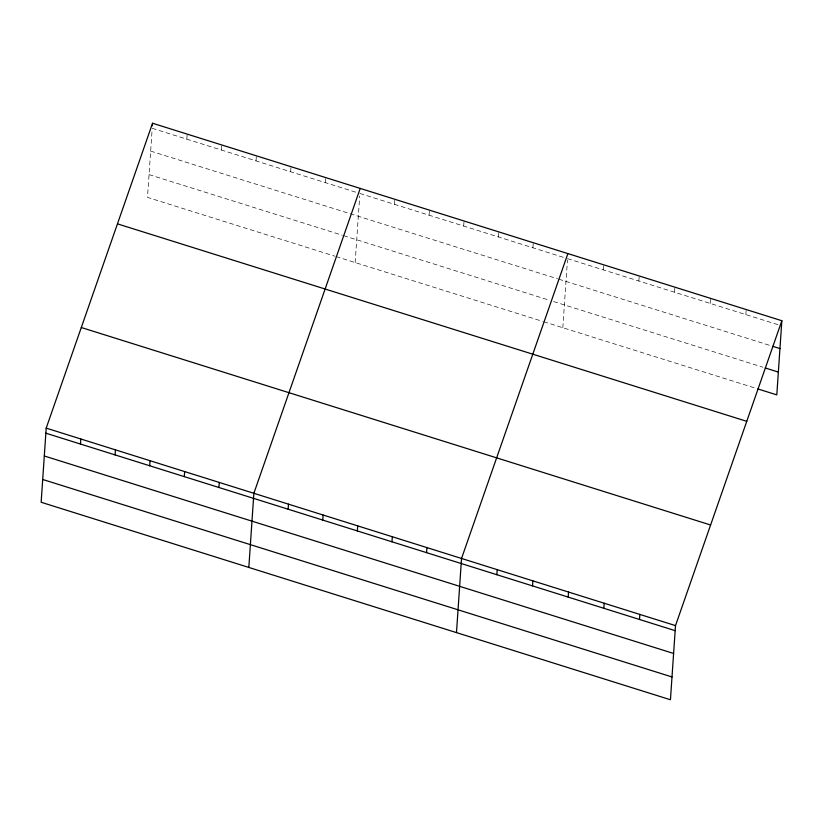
<?xml version="1.0" encoding="UTF-8"?>
<svg xmlns="http://www.w3.org/2000/svg" width="823" height="823" viewBox="0 0 823 823"><rect width="100%" height="100%" fill="white"/><g stroke="black" fill="none" stroke-linecap="round" stroke-linejoin="round"><path stroke-width="0.62" stroke-dasharray="4.12 3.09" d="M186.821 139.169L187.16 134.108M221.428 150.023L221.768 144.971M256.035 160.886L256.385 155.825M290.653 171.75L290.992 166.688M325.26 182.613L325.61 177.552M355.166 262.558L359.702 196.008M394.484 204.341L394.834 199.279M429.092 215.194L429.441 210.143M463.709 226.058L464.049 220.996M498.316 236.921L498.666 231.86M532.934 247.785L533.273 242.723M562.829 327.729L567.459 259.914M603.208 269.831L603.547 264.78M638.864 281.024L639.204 275.962M674.521 292.216L674.87 287.155M710.187 303.409L710.527 298.348M745.844 314.602L746.194 309.541M151.946 132.102L147.492 197.386L334.879 256.19M152.204 128.306L357.491 192.726M359.877 193.477L565.154 257.897M567.541 258.648L779.124 325.044M150.65 151.103L557.634 278.822M558.827 279.192L770.441 345.598M149.045 174.589L342.399 235.265M343.592 235.645L548.869 300.066M553.642 301.557L762.9 367.223M336.072 256.57L542.542 321.361M543.736 321.742L756.584 388.528"/><path stroke-width="1.23" d="M46.201 428.125L41.15 502.267L670.447 699.756L675.508 625.614L781.85 320.733L152.553 123.244L46.201 428.125L675.508 625.614M80.469 444.05L80.819 438.988M115.086 454.913L115.426 449.852M152.378 125.775L152.553 123.244M149.693 465.767L150.043 460.715M184.311 476.63L184.65 471.569M218.918 487.494L219.257 482.432M248.824 567.438L253.875 493.296L360.217 188.416M288.143 509.221L288.482 504.16M322.75 520.074L323.1 515.023M357.367 530.938L357.707 525.876M391.974 541.801L392.324 536.74M426.592 552.665L426.931 547.604M456.487 632.609L461.538 558.467L567.891 253.587M496.855 574.711L497.205 569.66M532.522 585.904L532.862 580.843M568.179 597.097L568.528 592.035M603.835 608.29L604.185 603.228M639.502 619.482L639.841 614.421M781.85 320.733L776.799 394.875L757.777 388.909M772.818 346.349L779.947 348.582M765.277 367.974L778.352 372.078M117.452 223.856L746.759 421.335M81.302 327.513L710.599 525.002M45.862 433.186L675.158 630.665M44.308 455.983L673.605 653.472M42.703 479.47L672 676.959"/></g></svg>
